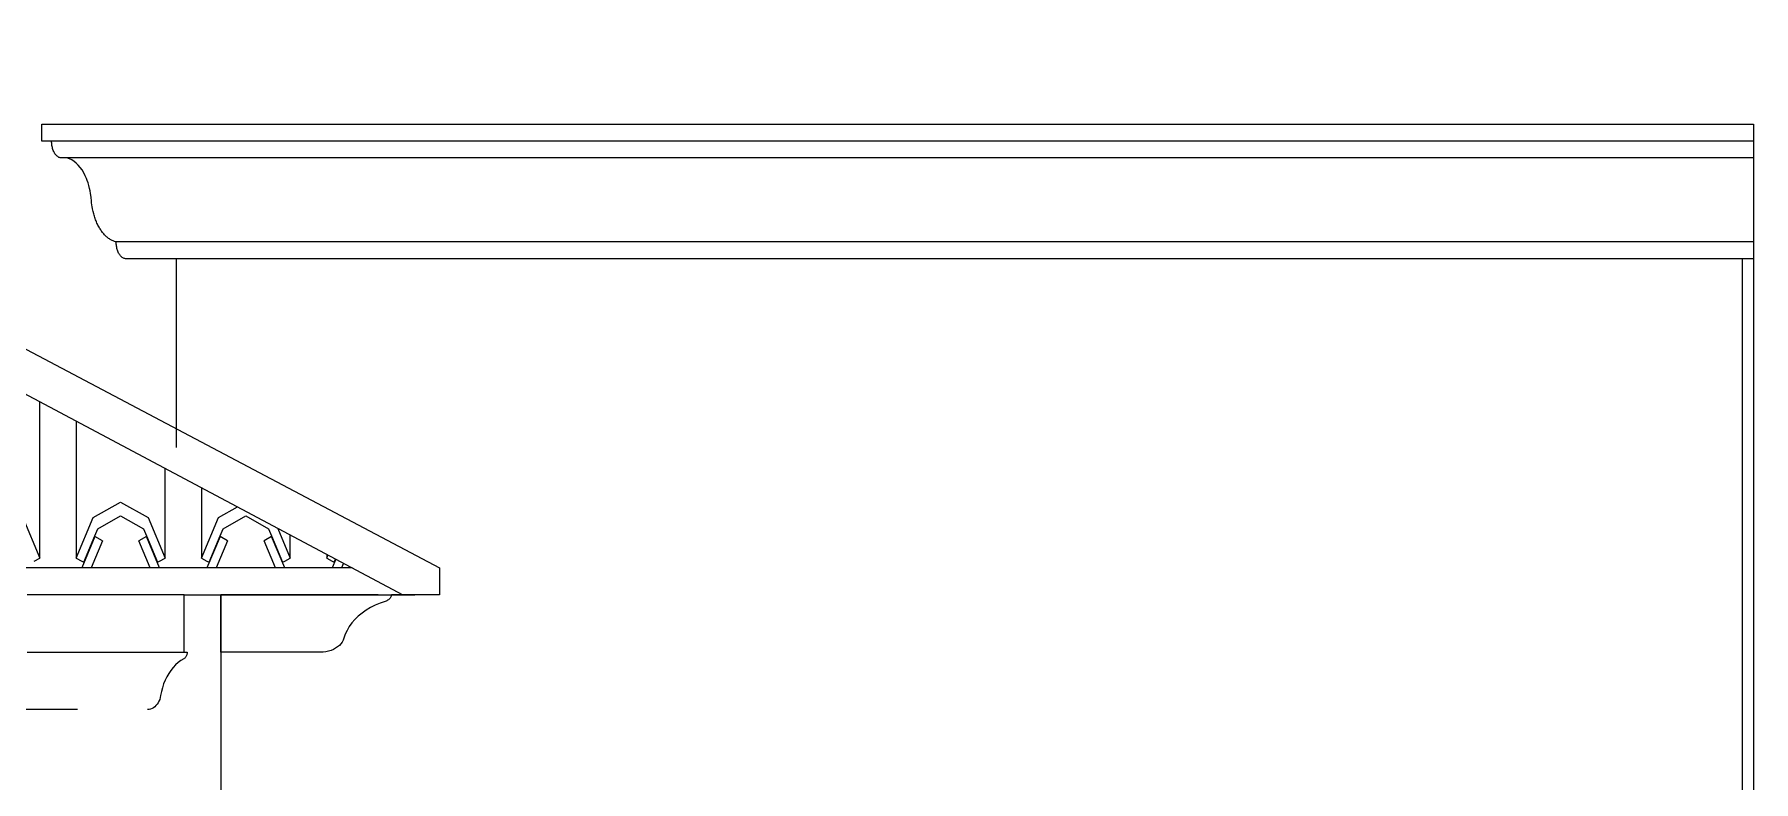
# Model space of a CAD drawing. Header units: millimetres. Extents: x -78046 to 260989, y -99288 to 158505.
# Drawn here: x 193884 to 197720, y 13750 to 15417 of the extents above; entities that cross this region are included whole.
import ezdxf
from ezdxf.xclip import XClip

# ---------------------------------------------------------------- set-up
doc = ezdxf.new("R2010")
doc.units = ezdxf.units.MM
doc.header["$LTSCALE"] = 100
doc.header["$XCLIPFRAME"] = 0
doc.layers.add('-HATCH', color=8, linetype='Continuous', lineweight=5)
doc.layers.add('-LINE1', color=7, linetype='Continuous', lineweight=18)

# ---------------------------------------------------------------- blocks, each defined once
blk = doc.blocks.new('erte')
for p, q in [((217062.8, -52249.4), (217062.8, -49738)), ((217144.1, -49738), (217144.1, -52249.4)), ((217342.2, -52249.4), (217342.2, -49738)), ((217423.5, -49738), (217423.5, -52249.4)), ((217621.6, -52249.4), (217621.6, -49738)), ((217702.9, -49738), (217702.9, -52249.4)), ((217181.9, -52159), (217243.1, -52124.5)), ((217243.1, -52124.5), (217304.3, -52159)), ((217461.3, -52159), (217522.5, -52124.5)), ((217522.5, -52124.5), (217583.7, -52159)), ((217024.9, -52159), (217062.8, -52249.4)), ((217144.1, -52249.4), (217181.9, -52159)), ((217192.4, -52184), (217243.1, -52155.3)), ((217243.1, -52155.3), (217293.9, -52184)), ((217304.3, -52159), (217342.2, -52249.4)), ((217423.5, -52249.4), (217461.3, -52159)), ((217471.8, -52184), (217522.5, -52155.3)), ((217522.5, -52155.3), (217573.3, -52184)), ((217583.7, -52159), (217621.6, -52249.4)), ((217702.9, -52249.4), (217740.7, -52159)), ((217185.6, -52201.7), (217156.3, -52271.6)), ((217161, -52258.9), (217185.6, -52200.2)), ((217185.6, -52200.2), (217192.4, -52184)), ((217185.6, -52201.7), (217185.6, -52200.2)), ((217202.5, -52211.2), (217185.6, -52201.7)), ((217300.7, -52201.7), (217283.8, -52211.2)), ((217293.9, -52184), (217300.7, -52200.2)), ((217300.7, -52200.2), (217300.7, -52201.7)), ((217300.7, -52200.2), (217325.3, -52258.9)), ((217330, -52271.6), (217300.7, -52201.7)), ((217465, -52201.7), (217435.7, -52271.6)), ((217440.4, -52258.9), (217465, -52200.2)), ((217465, -52200.2), (217471.8, -52184)), ((217465, -52201.7), (217465, -52200.2)), ((217481.9, -52211.2), (217465, -52201.7)), ((217580.1, -52201.7), (217563.2, -52211.2)), ((217573.3, -52184), (217580.1, -52200.2)), ((217580.1, -52200.2), (217580.1, -52201.7)), ((217580.1, -52200.2), (217604.7, -52258.9)), ((217609.4, -52271.6), (217580.1, -52201.7)), ((217744.4, -52201.7), (217715.1, -52271.6)), ((217719.8, -52258.9), (217744.4, -52200.2)), ((217202.5, -52211.2), (217177.2, -52271.6)), ((217309.1, -52271.6), (217283.8, -52211.2)), ((217481.9, -52211.2), (217456.6, -52271.6)), ((217588.5, -52271.6), (217563.2, -52211.2)), ((217761.3, -52211.2), (217736, -52271.6)), ((217050.5, -52256.3), (217062.8, -52249.4)), ((217144.1, -52249.4), (217156.3, -52256.3)), ((217156.3, -52256.3), (217161, -52258.9)), ((217325.3, -52258.9), (217329.9, -52256.3)), ((217329.9, -52256.3), (217342.2, -52249.4)), ((217423.5, -52249.4), (217435.7, -52256.3)), ((217435.7, -52256.3), (217440.4, -52258.9)), ((217604.7, -52258.9), (217609.3, -52256.3)), ((217609.3, -52256.3), (217621.6, -52249.4)), ((217702.9, -52249.4), (217715.1, -52256.3)), ((217715.1, -52256.3), (217719.8, -52258.9))]:
    blk.add_line(p, q)

msp = doc.modelspace()

# ---------------------------------------------------------------- linework, layer by layer
at = {"layer": '-HATCH'}
for p, q in [((197720.2, 15179.2), (193900.4, 15179.2)), ((197720.2, 15141.7), (193944.8, 15141.7)), ((197720.2, 14954.2), (194066.6, 14954.2)), ((197695.2, 12733.4), (197695.2, 14916.7)), ((194218.3, 14038.7), (194218.3, 14166.7)), ((194300.5, 14038.7), (194300.5, 14166.7)), ((193867.8, 14038.7), (194218.3, 14038.7)), ((193986, 14038.7), (194068.1, 14038.7)), ((194017.4, 14038.7), (194099.6, 14038.7)), ((194068.1, 14038.7), (194225.3, 14038.7)), ((194193.6, 14004.4), (194188.5, 13998)), ((194199.1, 14010.2), (194193.6, 14004.4)), ((194204.9, 14015.5), (194199.1, 14010.2)), ((194211, 14020.1), (194204.9, 14015.5)), ((194217.4, 14024), (194211, 14020.1)), ((194218.5, 14024.7), (194217.4, 14024)), ((194219.5, 14025.5), (194218.5, 14024.7)), ((194220.5, 14026.5), (194219.5, 14025.5)), ((194221.4, 14027.5), (194220.5, 14026.5)), ((194222.2, 14028.7), (194221.4, 14027.5)), ((194223, 14029.9), (194222.2, 14028.7)), ((194223.6, 14031.3), (194223, 14029.9)), ((194224.1, 14032.7), (194223.6, 14031.3)), ((194224.6, 14034.1), (194224.1, 14032.7)), ((194224.9, 14035.6), (194224.6, 14034.1)), ((194225.2, 14037.2), (194224.9, 14035.6)), ((194225.3, 14038.7), (194225.2, 14037.2)), ((194172.5, 13967.9), (194169.7, 13959.4)), ((194175.8, 13976), (194172.5, 13967.9)), ((194179.6, 13983.8), (194175.8, 13976)), ((194183.8, 13991.1), (194179.6, 13983.8)), ((194188.5, 13998), (194183.8, 13991.1)), ((194160.2, 13925.8), (194157.9, 13922.5)), ((194162.1, 13929.4), (194160.2, 13925.8)), ((194163.7, 13933.4), (194162.1, 13929.4)), ((194164.9, 13937.5), (194163.7, 13933.4)), ((194165.8, 13941.8), (194164.9, 13937.5)), ((194167.5, 13950.7), (194165.8, 13941.8)), ((194169.7, 13959.4), (194167.5, 13950.7)), ((193980.2, 13910.8), (192497.8, 13910.7)), ((194140, 13911), (194136.6, 13910.7)), ((194143.3, 13911.7), (194140, 13911)), ((194146.6, 13913), (194143.3, 13911.7)), ((194149.7, 13914.7), (194146.6, 13913)), ((194152.7, 13916.9), (194149.7, 13914.7)), ((194155.4, 13919.5), (194152.7, 13916.9)), ((194157.9, 13922.5), (194155.4, 13919.5))]:
    msp.add_line(p, q, dxfattribs=at)
at = {"layer": '-LINE1', "color": 0, "lineweight": 20}
for p, q in [((192537.9, 15417.4), (194787.9, 14226.7)), ((192537.9, 15320), (194706.3, 14166.7)), ((193900.4, 15216.7), (197720.2, 15216.7)), ((194201.1, 14495.7), (194201.1, 14916.7)), ((194593.5, 14226.7), (190531.1, 14226.7)), ((194787.9, 14226.7), (194787.9, 14166.7)), ((194218.3, 14166.7), (193867.8, 14166.7)), ((194218.3, 14166.7), (194300.5, 14166.7)), ((194294.1, 14166.7), (194680.8, 14166.7)), ((194650.9, 14166.7), (194300.5, 14166.7)), ((194301.1, 12490.6), (194301.1, 14166.7)), ((194650.9, 14166.7), (194733.1, 14166.7)), ((194673.9, 14155.5), (194672.3, 14154.5)), ((194675.3, 14156.7), (194673.9, 14155.5)), ((194676.7, 14157.9), (194675.3, 14156.7)), ((194677.8, 14159.3), (194676.7, 14157.9)), ((194678.8, 14160.7), (194677.8, 14159.3)), ((194679.6, 14162.1), (194678.8, 14160.7)), ((194680.2, 14163.6), (194679.6, 14162.1)), ((194680.6, 14165.2), (194680.2, 14163.6)), ((194680.8, 14166.7), (194680.6, 14165.2)), ((194787.9, 14166.7), (194680.8, 14166.7)), ((194606.9, 14119.2), (194599.3, 14111.8)), ((194615.3, 14126), (194606.9, 14119.2)), ((194624.4, 14132.4), (194615.3, 14126)), ((194634.1, 14138.2), (194624.4, 14132.4)), ((194644.5, 14143.5), (194634.1, 14138.2)), ((194655.4, 14148.1), (194644.5, 14143.5)), ((194666.8, 14152), (194655.4, 14148.1)), ((194668.7, 14152.7), (194666.8, 14152)), ((194670.5, 14153.5), (194668.7, 14152.7)), ((194672.3, 14154.5), (194670.5, 14153.5)), ((194577.8, 14078.7), (194574.7, 14069.8)), ((194581.8, 14087.4), (194577.8, 14078.7)), ((194586.7, 14095.9), (194581.8, 14087.4)), ((194592.6, 14104), (194586.7, 14095.9)), ((194599.3, 14111.8), (194592.6, 14104)), ((194540.5, 14041), (194534.6, 14039.7)), ((194546, 14042.7), (194540.5, 14041)), ((194551.3, 14044.9), (194546, 14042.7)), ((194556.2, 14047.5), (194551.3, 14044.9)), ((194560.7, 14050.5), (194556.2, 14047.5)), ((194564.7, 14053.8), (194560.7, 14050.5)), ((194568.1, 14057.4), (194564.7, 14053.8)), ((194571, 14061.4), (194568.1, 14057.4)), ((194573.2, 14065.5), (194571, 14061.4)), ((194574.7, 14069.8), (194573.2, 14065.5)), ((194522.6, 14038.7), (194301.1, 14038.7)), ((194528.7, 14039), (194522.6, 14038.7)), ((194534.6, 14039.7), (194528.7, 14039))]:
    msp.add_line(p, q, dxfattribs=at)
for points in [[(197720.2, 14916.8), (194099.9, 14916.8), (194087.4, 14916.8), (194085.9, 14917.1), (194084.5, 14917.5), (194083.1, 14918), (194081.7, 14918.7), (194080.3, 14919.6), (194079, 14920.6), (194077.7, 14921.8), (194076.5, 14923.1), (194075.3, 14924.5), (194074.2, 14926), (194073.1, 14927.7), (194072.1, 14929.5), (194071.2, 14931.4), (194070.4, 14933.4), (194069.6, 14935.5), (194068.9, 14937.7), (194068.3, 14939.9), (194067.8, 14942.2), (194067.4, 14944.5), (194067.1, 14946.9), (194066.8, 14949.3), (194066.7, 14951.8), (194066.6, 14954.2), (194064.9, 14954.7), (194063.2, 14955.2), (194061.5, 14955.8), (194059.7, 14956.4), (194058, 14957.2), (194056.4, 14958), (194054.7, 14958.9), (194053, 14959.9), (194051.4, 14960.9), (194049.8, 14962.1), (194048.2, 14963.3), (194046.6, 14964.5), (194045, 14965.9), (194043.5, 14967.3), (194042, 14968.8), (194040.5, 14970.4), (194039, 14972), (194037.6, 14973.7), (194036.1, 14975.4), (194034.8, 14977.3), (194033.4, 14979.2), (194032.1, 14981.1), (194030.8, 14983.1), (194029.5, 14985.2), (194028.3, 14987.3), (194027.1, 14989.5), (194026, 14991.8), (194024.9, 14994), (194023.8, 14996.4), (194022.7, 14998.8), (194021.7, 15001.2), (194020.8, 15003.7), (194019.8, 15006.2), (194019, 15008.8), (194018.1, 15011.4), (194017.3, 15014), (194016.6, 15016.7), (194015.2, 15022.2), (194014, 15027.8), (194013, 15033.4), (194012.5, 15036.3), (194011.8, 15042.1), (194011.5, 15045), (194010.7, 15054.3), (194009.5, 15062.5), (194008.5, 15068.2), (194007.3, 15073.8), (194005.6, 15080.3), (194004, 15085.9), (194002.2, 15091), (194000.3, 15096), (193997.7, 15102), (193994.2, 15108.7), (193990.4, 15114.9), (193986.4, 15120.6), (193982, 15125.7), (193977.5, 15130.2), (193972.7, 15134), (193967.8, 15137.2), (193962.7, 15139.6), (193956.6, 15141.7), (193944.8, 15141.7), (193943.3, 15141.8), (193941.9, 15142.1), (193940.4, 15142.5), (193939, 15143), (193937.6, 15143.7), (193936.3, 15144.6), (193935, 15145.6), (193933.7, 15146.8), (193932.4, 15148.1), (193931.3, 15149.5), (193930.1, 15151), (193929.1, 15152.7), (193928.1, 15154.5), (193927.2, 15156.4), (193926.3, 15158.4), (193925.6, 15160.5), (193924.9, 15162.7), (193924.3, 15164.9), (193923.8, 15167.2), (193923.3, 15169.5), (193923, 15171.9), (193922.8, 15174.3), (193922.6, 15176.8), (193922.6, 15179.2), (193900.4, 15179.2), (193900.4, 15216.7), (197720.2, 15216.7), (197720.2, 12733.4)], [(194099.5, 14916.7), (194086.8, 14916.7)]]:
    msp.add_lwpolyline(points, dxfattribs=at)

# ---------------------------------------------------------------- block references
at = {"layer": '-HATCH'}
ref = msp.add_blockref('erte', (-23166.6, 66498.3), dxfattribs=at)
XClip(ref).set_block_clipping_path([(213648.4887238657, -52271.8537056914), (217760.1404228482, -52271.6146710611), (215704.5391370934, -51178.3632300161)])

doc.saveas('drawing.dxf')
